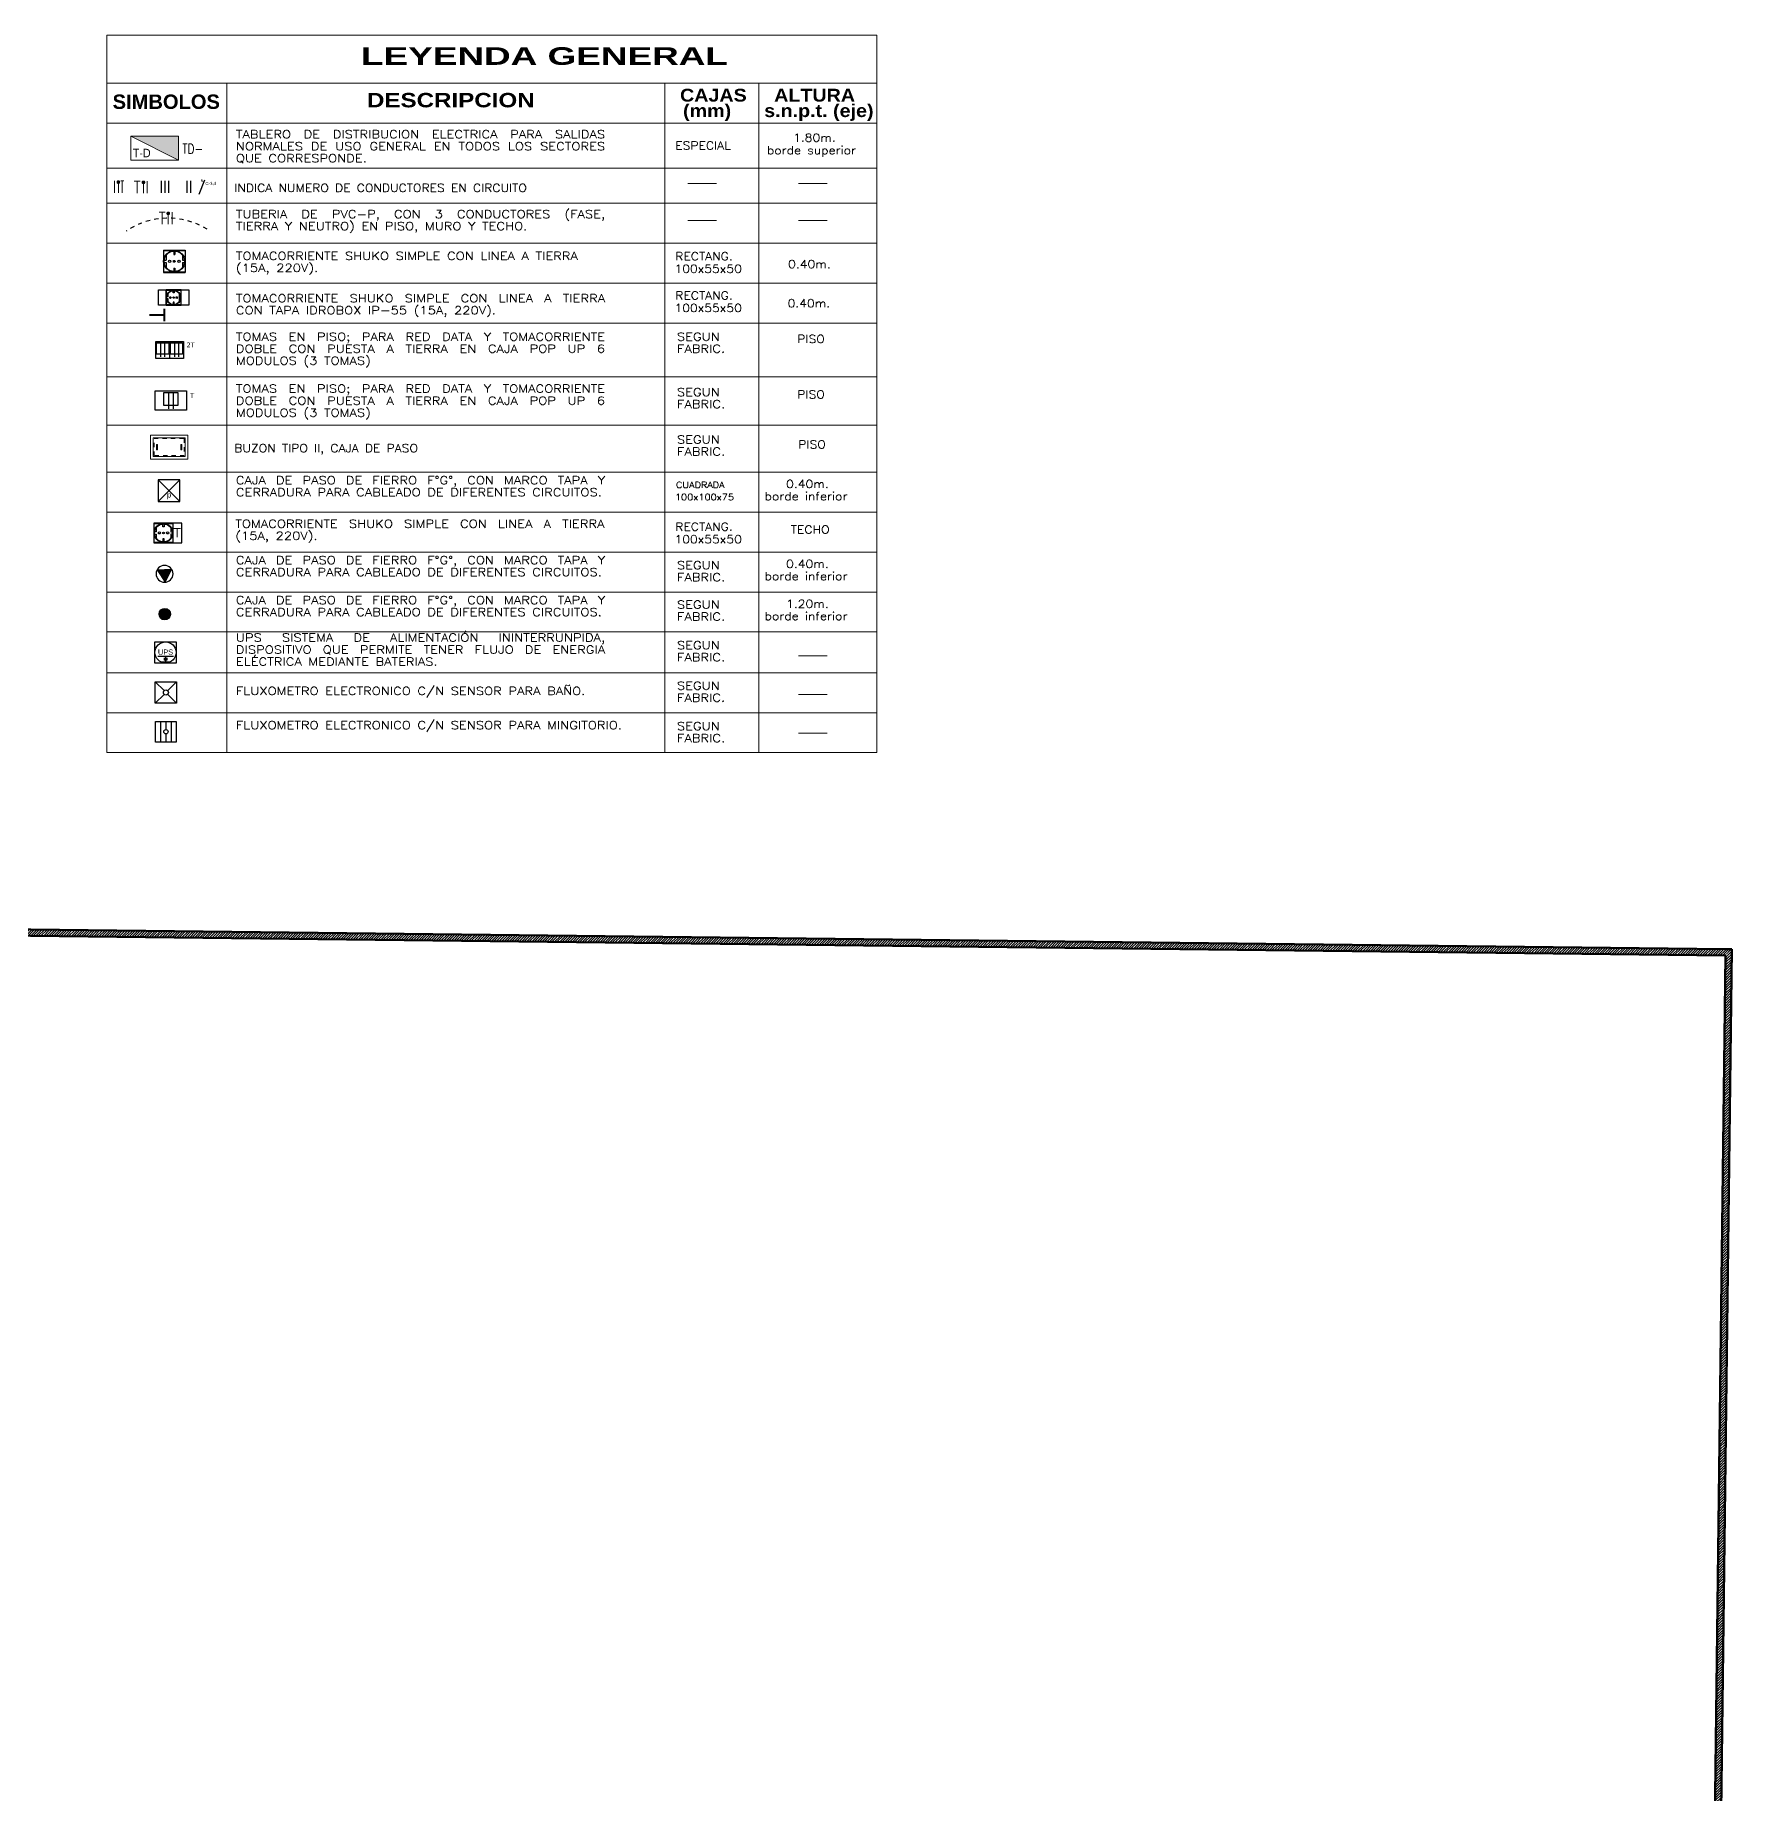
# Model space of a CAD drawing. Header units: inches. Extents: x -19 to 5698, y -728 to 92.
# Drawn here: x 31.27 to 71.31, y 50.89 to 92.39 of the extents above; entities that cross this region are included whole.
import ezdxf
from ezdxf.enums import TextEntityAlignment as Align

# ---------------------------------------------------------------- set-up
doc = ezdxf.new("R2010")
doc.units = ezdxf.units.IN
doc.header["$MEASUREMENT"] = 0
doc.set_wipeout_variables(frame=1)
doc.header["$PDMODE"] = 1
for name, pattern in [('01 HJ$0$REF - 01 HJ$0$HIDDEN2', [0.1875, 0.125, -0.0625]), ('CONTINUA', [0]), ('HIDDEN', [0.375, 0.25, -0.125]), ('Rayas', [0.282222, 0.141111, -0.141111]), ('RAYITAS', [0.375, 0.25, -0.125]), ('Wipeout_Contour', [1, 0, -1])]:
    doc.linetypes.add(name, pattern=pattern)
doc.layers.get('0').update_dxf_attribs({"color": 61})
for name, color, linetype, lineweight in [('00 APARATOS-ELECTRICOS', 253, 'Continuous', 0), ('00 conduct tomacorr', 120, 'HIDDEN', 30), ('00 IE CKTO ILUMINACION', 3, 'Continuous', 50), ('CANALES', 104, 'Continuous', 15), ('sub tablero de distribucion', 184, 'Continuous', 9), ('T-TECHO-E', 150, 'Continuous', 20), ('T.S.', 61, 'Continuous', 25), ('TEXT', 7, 'Continuous', 13), ('textos', 7, 'Continuous', 5), ('TOMACORRIENTE', 22, 'RAYITAS', 9), ('ups', 3, 'Continuous', 25)]:
    doc.layers.add(name, color=color, linetype=linetype, lineweight=lineweight)
for name, color, linetype in [('CIRCUITOS-T', 20, 'Continuous'), ('Dibujo 2D - General', 7, 'Continuous'), ('Estructura - 04 MURO', 7, 'Continuous'), ('Fluxometro E. Baño', 140, 'Continuous'), ('Fluxometro E. Mingitorio', 117, 'Continuous'), ('IE-ALUM', 4, 'Continuous'), ('IE-LEYENDA', 4, 'Continuous'), ('IE-TOMACORRIENTES', 6, 'Continuous'), ('INTERRUPTORES', 1, 'Continuous'), ('MOD', 7, 'Continuous'), ('TOMA. HYDROBOX SHUKO S', 7, 'Continuous'), ('TOMA. SHUKO TECHO', 7, 'Continuous')]:
    doc.layers.add(name, color=color, linetype=linetype)
doc.styles.add('Arial', font='arial.ttf')
doc.styles.add('ROMAND', font='romand__.ttf', dxfattribs={"width": 1.2, "height": 0.1})
doc.styles.add('Romans', font='romans.shx')
doc.styles.add('SANSSERIFBOLD', font='sasb____.pfb')
doc.styles.add('SWISS', font='swisse.ttf')
pattern_1 = [(45, (0, 0), (-0.030052038, 0.030052038), [])]
pattern_2 = [(45, (0, 0), (-1.5041929, 1.5041929), [])]

# ---------------------------------------------------------------- blocks, each defined once
blk = doc.blocks.new('A$C27562A3E')
at = {"layer": 'IE-LEYENDA'}
for p, q in [((0.075, 0), (0, 0.075)), ((0, 0), (0.075, 0.075))]:
    blk.add_line(p, q, dxfattribs=at)
blk.add_lwpolyline([(0, 0), (0.075, 0), (0.075, 0.075), (0, 0.075)], close=True, dxfattribs=at)
at = {"color": 4}
blk.add_text('p', height=0.0195, dxfattribs=at).set_placement((0.0307, 0.0133))
blk = doc.blocks.new('a')
at = {"layer": 'TOMACORRIENTE', "ltscale": 0.05}
h = blk.add_hatch(color=4, dxfattribs=at)
edge = h.paths.add_edge_path()
edge.add_arc((0, 0.075), 0.0211, 0, 360)
at = {"layer": 'TOMACORRIENTE', "color": 4}
for p, q in [((-0.146, 0.096), (-0.051, 0.096)), ((-0.099, 0.096), (-0.099, -0.097)), ((0, 0.096), (0, -0.096)), ((0.062, -0.096), (0.062, 0.096))]:
    blk.add_line(p, q, dxfattribs=at)
blk.add_circle((0, 0.075), 0.0211, dxfattribs=at)
blk = doc.blocks.new('2A')
at = {"layer": 'IE-ALUM'}
for p, q in [((-0.03, 0.102), (-0.03, -0.091)), ((0.03, 0.102), (0.03, -0.091))]:
    blk.add_line(p, q, dxfattribs=at)
blk = doc.blocks.new('INTERRUPTOR AUTOMÁTICO')
at = {"layer": 'TOMACORRIENTE', "ltscale": 0.05}
h = blk.add_hatch(color=4, dxfattribs=at)
edge = h.paths.add_edge_path()
edge.add_arc((0, 0.075), 0.0211, -0.2621, 359.7379)
at = {"layer": 'TOMACORRIENTE', "color": 4}
for p, q in [((-0.062, 0.096), (-0.062, -0.097)), ((0, -0.096), (0, 0.096)), ((0.086, 0.096), (0.038, 0.096)), ((0.062, -0.096), (0.062, 0.096))]:
    blk.add_line(p, q, dxfattribs=at)
blk.add_circle((0, 0.075), 0.0211, dxfattribs=at)
blk = doc.blocks.new('3A')
at = {"layer": 'IE-ALUM'}
for p, q in [((-0.06, 0.096), (-0.06, -0.096)), ((0, 0.096), (0, -0.096)), ((0.06, 0.096), (0.06, -0.096))]:
    blk.add_line(p, q, dxfattribs=at)
blk = doc.blocks.new('CAJA POP UP 6 MODULOS')
at = {"layer": '00 conduct tomacorr', "linetype": 'Continuous'}
for p, q in [((-0.095, -0.165), (-0.095, -0.015)), ((-0.052, -0.165), (-0.052, -0.015)), ((0, -0.165), (0, -0.18)), ((0.052, -0.165), (0.052, -0.015)), ((0.095, -0.165), (0.095, -0.015))]:
    blk.add_line(p, q, dxfattribs=at)
for points in [[(-0.147, 0), (0.147, 0), (0.147, -0.18), (-0.147, -0.18)], [(0, 0), (0.147, 0), (0.147, -0.18), (0, -0.18)]]:
    blk.add_lwpolyline(points, close=True, dxfattribs=at)
for points in [[(-0.138, -0.045), (-0.009, -0.045), (-0.009, -0.165), (-0.138, -0.165), (-0.138, -0.045)], [(0.009, -0.045), (0.138, -0.045), (0.138, -0.165), (0.009, -0.165), (0.009, -0.045)]]:
    blk.add_lwpolyline(points, dxfattribs=at)
at = {"color": 1, "insert": (-0.181, -0.168), "char_height": 0.05, "attachment_point": 1, "rotation": 180}
blk.add_mtext_dynamic_manual_height_columns('{\\fVerdana|b0|i0|c0|p34;2T}', width=0.000481, gutter_width=0.156, heights=[0], dxfattribs=at)
blk = doc.blocks.new('BUZON TIPO II')
at = {"layer": 'CANALES', "color": 5}
for p, q in [((-0.3, 0.175), (0.3, 0.175)), ((-0.3, -0.175), (-0.3, 0.175)), ((0.3, 0.175), (0.3, -0.175)), ((0.3, -0.175), (-0.3, -0.175))]:
    blk.add_line(p, q, dxfattribs=at)
blk.add_lwpolyline([(-0.35, 0.225), (0.35, 0.225), (0.35, -0.225), (-0.35, -0.225), (-0.35, 0.225)], dxfattribs=at)
at = {"layer": 'CANALES', "color": 3}
for points in [[(-0.3, 0.175), (-0.3, -0.175), (0.3, -0.175), (0.3, 0.175), (-0.3, 0.175)], [(-0.24, 0), (-0.24, 0.05), (-0.22, 0.05), (-0.22, 0), (-0.22, -0.05), (-0.24, -0.05), (-0.24, 0)], [(0.24, 0), (0.24, 0.05), (0.22, 0.05), (0.22, 0), (0.22, -0.05), (0.24, -0.05), (0.24, 0)]]:
    blk.add_lwpolyline(points, dxfattribs=at)
at = {"layer": 'CANALES', "color": 5, "linetype": '01 HJ$0$REF - 01 HJ$0$HIDDEN2', "ltscale": 0.1}
blk.add_lwpolyline([(-0.285, 0.16), (0.285, 0.16), (0.285, -0.16), (-0.285, -0.16), (-0.285, 0.16)], dxfattribs=at)
blk = doc.blocks.new('tomacorriente schuko 2+T')
at = {"color": 3}
for p, q in [((-0.1377, -0.0281, -162.36), (-0.1377, -0.1227, -162.36)), ((-0.1377, -0.0281, -162.36), (-0.0441, -0.0281, -162.36)), ((-0.1367, -0.0296, -162.36), (-0.1367, -0.1211, -162.36)), ((-0.1367, -0.0296, -162.36), (-0.1367, -0.1211, -162.36)), ((-0.1367, -0.0296, -162.36), (-0.0452, -0.0296, -162.36)), ((-0.1367, -0.0296, -162.36), (-0.0909, -0.0296, -162.36)), ((-0.1342, -0.0701, -162.36), (-0.1261, -0.0701, -162.36)), ((-0.1261, -0.0496, -162.36), (-0.1261, -0.0701, -162.36)), ((-0.0935, -0.0318, -162.36), (-0.0935, -0.0465, -162.36)), ((-0.0935, -0.0465, -162.36), (-0.0883, -0.0465, -162.36)), ((-0.0909, -0.0296, -162.36), (-0.0452, -0.0296, -162.36)), ((-0.0883, -0.0318, -162.36), (-0.0883, -0.0465, -162.36)), ((-0.0557, -0.0496, -162.36), (-0.0557, -0.0701, -162.36)), ((-0.0557, -0.0701, -162.36), (-0.0476, -0.0701, -162.36)), ((-0.0452, -0.0296, -162.36), (-0.0452, -0.1211, -162.36)), ((-0.0452, -0.0296, -162.36), (-0.0452, -0.1211, -162.36)), ((-0.0441, -0.0281, -162.36), (-0.0441, -0.1227, -162.36)), ((-0.1377, -0.1227, -162.36), (-0.0441, -0.1227, -162.36)), ((-0.1367, -0.1211, -162.36), (-0.0452, -0.1211, -162.36)), ((-0.1367, -0.1211, -162.36), (-0.0909, -0.1211, -162.36)), ((-0.1342, -0.0806, -162.36), (-0.1261, -0.0806, -162.36)), ((-0.1261, -0.0806, -162.36), (-0.1261, -0.1011, -162.36)), ((-0.0935, -0.1043, -162.36), (-0.0883, -0.1043, -162.36)), ((-0.0935, -0.1043, -162.36), (-0.0935, -0.1189, -162.36)), ((-0.0909, -0.1211, -162.36), (-0.0452, -0.1211, -162.36)), ((-0.0883, -0.1043, -162.36), (-0.0883, -0.1189, -162.36)), ((-0.0557, -0.0806, -162.36), (-0.0476, -0.0806, -162.36)), ((-0.0557, -0.0806, -162.36), (-0.0557, -0.1011, -162.36))]:
    blk.add_line(p, q, dxfattribs=at)
for centre, radius in [((-0.0909, -0.0754, -162.36), 0.0457), ((-0.0909, -0.0754, -162.36), 0.0436), ((-0.1109, -0.0754, -162.36), 0.00505), ((-0.091, -0.0755, -162.36), 0.00406), ((-0.0709, -0.0754, -162.36), 0.00505)]:
    blk.add_circle(centre, radius, dxfattribs=at)
blk = doc.blocks.new('TOMA. HYDROBOX SHUKO')
at = {"true_color": 0xafd9aa}
h = blk.add_hatch(dxfattribs=at)
h.set_pattern_fill('ANSI31', color=9, scale=0.67)
h.set_pattern_definition(pattern_2)
edge = h.paths.add_edge_path()
edge.add_arc((53447.462, 40916.352), 0.008, 0, 360)
edge = h.paths.add_edge_path()
edge.add_arc((53447.494, 40916.352), 0.00644, 0, 360)
edge = h.paths.add_edge_path()
edge.add_arc((53447.526, 40916.352), 0.008, 0, 360)
at = {"color": 32, "true_color": 0xcd6928}
blk.add_lwpolyline([(53447.644, 40916.427), (53447.644, 40916.277), (53447.344, 40916.277), (53447.344, 40916.427)], close=True, dxfattribs=at)
for points in [[(53447.42, 40916.277), (53447.568, 40916.277), (53447.568, 40916.427), (53447.42, 40916.427), (53447.42, 40916.277)], [(53447.422, 40916.279), (53447.422, 40916.425), (53447.567, 40916.425), (53447.567, 40916.279), (53447.422, 40916.279)], [(53447.425, 40916.36), (53447.438, 40916.36), (53447.438, 40916.393)], [(53447.49, 40916.421), (53447.49, 40916.398), (53447.498, 40916.398), (53447.498, 40916.421)], [(53447.563, 40916.36), (53447.55, 40916.36), (53447.55, 40916.393)], [(53447.438, 40916.311), (53447.438, 40916.344), (53447.425, 40916.344)], [(53447.49, 40916.283), (53447.49, 40916.306), (53447.498, 40916.306), (53447.498, 40916.283)], [(53447.55, 40916.311), (53447.55, 40916.344), (53447.563, 40916.344)]]:
    blk.add_lwpolyline(points, dxfattribs=at)
for centre, radius in [((53447.494, 40916.352), 0.0725), ((53447.494, 40916.352), 0.0692), ((53447.462, 40916.352), 0.008), ((53447.494, 40916.352), 0.00644), ((53447.526, 40916.352), 0.008)]:
    blk.add_circle(centre, radius, dxfattribs=at)
at = {"color": 30, "true_color": 0xf8991e, "style": 'Arial'}
blk.add_text('T', height=0.159, rotation=90, dxfattribs=at).set_placement((53447.656, 40916.525), align=Align.MIDDLE_CENTER)
blk = doc.blocks.new('TD')
blk.add_hatch(color=256).paths.add_polyline_path([(-0.619, 0.813), (-0.619, 0.25), (0.507, 0.25)])
blk.add_line((-0.619, 0.813), (0.507, 0.25))
blk.add_lwpolyline([(-0.619, 0.25), (0.507, 0.25), (0.507, 0.813), (-0.619, 0.813)], close=True)
blk = doc.blocks.new('T.S.')
for p, q in [((2755.091, 1630.112), (2755.091, 1629.897)), ((2755.153, 1630.112), (2755.153, 1629.897))]:
    blk.add_line(p, q)
for points in [[(2754.912, 1630.134), (2755.333, 1630.134), (2755.333, 1629.876), (2754.912, 1629.876)], [(2755.03, 1630.112), (2755.215, 1630.112), (2755.215, 1629.94), (2755.03, 1629.94)]]:
    blk.add_lwpolyline(points, close=True)
at = {"color": 3, "insert": (2755.377, 1630.108), "char_height": 0.07, "attachment_point": 1}
blk.add_mtext_dynamic_manual_height_columns('{\\fVerdana|b0|i0|c0|p34;\\C1;T}', width=0.04443, gutter_width=12.5, heights=[0], dxfattribs=at)
blk = doc.blocks.new('TOMA. SHOKU TECHO')
at = {"true_color": 0x4554a5}
h = blk.add_hatch(dxfattribs=at)
h.set_pattern_fill('ANSI31', color=175, scale=0.67)
h.set_pattern_definition(pattern_2)
edge = h.paths.add_edge_path()
edge.add_arc((53448.709, 40916.36), 0.0111, 0, 360)
edge = h.paths.add_edge_path()
edge.add_arc((53448.709, 40916.316), 0.00897, 0, 360)
edge = h.paths.add_edge_path()
edge.add_arc((53448.709, 40916.272), 0.0111, 0, 360)
at = {"color": 5}
for points in [[(53448.814, 40916.211), (53448.814, 40916.511), (53448.605, 40916.511), (53448.605, 40916.211), (53448.814, 40916.211)], [(53448.605, 40916.419), (53448.605, 40916.213), (53448.814, 40916.213), (53448.814, 40916.419), (53448.605, 40916.419)], [(53448.608, 40916.417), (53448.81, 40916.417), (53448.81, 40916.215), (53448.608, 40916.215), (53448.608, 40916.417)], [(53448.652, 40916.394), (53448.698, 40916.394), (53448.698, 40916.412)], [(53448.721, 40916.412), (53448.721, 40916.394), (53448.766, 40916.394)], [(53448.613, 40916.322), (53448.645, 40916.322), (53448.645, 40916.31), (53448.613, 40916.31)], [(53448.652, 40916.238), (53448.698, 40916.238), (53448.698, 40916.221)], [(53448.721, 40916.221), (53448.721, 40916.238), (53448.766, 40916.238)], [(53448.805, 40916.322), (53448.773, 40916.322), (53448.773, 40916.31), (53448.805, 40916.31)]]:
    blk.add_lwpolyline(points, dxfattribs=at)
for centre, radius in [((53448.709, 40916.316), 0.101), ((53448.709, 40916.316), 0.0963), ((53448.709, 40916.36), 0.0111), ((53448.709, 40916.272), 0.0111), ((53448.709, 40916.316), 0.00897)]:
    blk.add_circle(centre, radius, dxfattribs=at)
at = {"color": 244, "true_color": 0x991b1e}
blk.add_text('T', height=0.1, rotation=90, dxfattribs=at).set_placement((53448.755, 40916.421))
blk = doc.blocks.new('SALD. FUERZA')
blk.add_hatch(color=256).paths.add_polyline_path([(0.165, 0.049), (0.015, 0.049), (0.09, 0.179)])
for p, q in [((0.015, 0.049), (0.09, 0.179)), ((0.165, 0.049), (0.015, 0.049)), ((0.09, 0.179), (0.165, 0.049))]:
    blk.add_line(p, q)
blk.add_circle((0.09, 0.091), 0.0882)
blk = doc.blocks.new('INTERRUPTOR')
at = {"layer": 'INTERRUPTORES'}
h = blk.add_hatch(color=256, dxfattribs=at)
edge = h.paths.add_edge_path()
edge.add_ellipse((0, 0), major_axis=(0.0426, 0.0426), ratio=1, start_angle=0, end_angle=360)
blk.add_ellipse((0, 0), major_axis=(0.0426, 0.0426), ratio=1, start_param=5.497787, end_param=11.780972, dxfattribs=at)
blk = doc.blocks.new('Flux E Baño')
at = {"layer": 'Fluxometro E. Baño'}
for p, q in [((-0.075, 0.15), (-0.013, 0.088)), ((0.075, 0.15), (0.013, 0.088)), ((-0.013, 0.062), (-0.075, 0)), ((0.013, 0.062), (0.075, 0))]:
    blk.add_line(p, q, dxfattribs=at)
blk.add_lwpolyline([(-0.075, 0.15), (0.075, 0.15), (0.075, 0), (-0.075, 0)], close=True, dxfattribs=at)
at = {"layer": 'Fluxometro E. Baño', "color": 242, "true_color": 0xcd2027}
blk.add_circle((0, 0.075), 0.0178, dxfattribs=at)
blk = doc.blocks.new('Flux E Mingitorio')
at = {"layer": 'Fluxometro E. Mingitorio'}
for p, q in [((-0.038, 0), (-0.038, 0.15)), ((0, 0.15), (0, 0.091)), ((0.038, 0.15), (0.038, 0)), ((0, 0.059), (0, 0))]:
    blk.add_line(p, q, dxfattribs=at)
blk.add_lwpolyline([(-0.075, 0.15), (0.075, 0.15), (0.075, 0), (-0.075, 0)], close=True, dxfattribs=at)
at = {"layer": 'Fluxometro E. Mingitorio', "color": 242, "true_color": 0xcd2027}
blk.add_circle((0, 0.075), 0.0158, dxfattribs=at)
blk = doc.blocks.new('UPS')
at = {"color": 1, "lineweight": 25}
for p, q in [((3.555, 15.963), (3.924, 15.963)), ((3.648, 15.831), (3.831, 15.831)), ((3.696, 15.916), (3.783, 15.916)), ((3.696, 15.901), (3.783, 15.901)), ((3.696, 15.886), (3.783, 15.886)), ((3.711, 15.908), (3.768, 15.908)), ((3.711, 15.893), (3.768, 15.893)), ((3.711, 15.878), (3.768, 15.878)), ((3.74, 15.963), (3.74, 15.916)), ((3.74, 15.878), (3.74, 15.831))]:
    blk.add_line(p, q, dxfattribs=at)
at = {"layer": 'ups'}
blk.add_lwpolyline([(3.49, 16.3), (3.99, 16.3), (3.99, 15.8), (3.49, 15.8)], close=True, dxfattribs=at)
blk.add_circle((3.74, 16.05), 0.25, dxfattribs=at)
at = {"insert": (3.56, 16.12), "char_height": 0.125, "width": 18.57251, "attachment_point": 1}
blk.add_mtext('{\\fArial|b0|i0|c0|p34;UPS}', dxfattribs=at)

msp = doc.modelspace()

# ---------------------------------------------------------------- linework, layer by layer
at = {"layer": '00 conduct tomacorr', "ltscale": 0.4}
msp.add_arc((34.408, 86.3414), 1.7334, 58.00002, 124.7785, dxfattribs=at)
at = {"layer": 'IE-ALUM'}
msp.add_line((35.2688, 88.9702), (35.1335, 88.6323), dxfattribs=at)
at = {"layer": 'MOD', "color": 251, "linetype": 'Continuous', "lineweight": 13}
for p in [(34.7742, 67.7929), (40.5738, 67.7254), (41.1238, 67.719), (46.9234, 67.6516), (52.723, 67.5841), (58.5226, 67.5167), (64.3222, 67.4492), (70.0218, 67.3829), (34.6114, 53.7938), (40.411, 53.7264), (40.961, 53.72), (46.7606, 53.6525), (52.5602, 53.5851), (58.3598, 53.5176), (64.1594, 53.4502), (69.859, 53.3839)]:
    msp.add_point(p, dxfattribs=at)
at = {"layer": 'MOD', "color": 165, "linetype": 'Rayas', "lineweight": 25}
for p in [(65.3169, 66.9876), (65.1762, 54.8884)]:
    msp.add_point(p, dxfattribs=at)
at = {"layer": 'TEXT', "color": 4}
for p, q in [((35.7946, 91.2599), (35.7946, 83.705)), ((46.1292, 91.2599), (46.1292, 83.705)), ((48.3472, 91.2599), (48.3472, 83.705)), ((32.9615, 89.2508), (51.1308, 89.2508)), ((46.6746, 88.8932), (47.3494, 88.8932)), ((46.6746, 88.8932), (47.3494, 88.8932)), ((49.2874, 88.8932), (49.9622, 88.8932)), ((49.2874, 88.8932), (49.9622, 88.8932)), ((32.9615, 88.4268), (51.1308, 88.4268)), ((46.6746, 88.0174), (47.3494, 88.0174)), ((46.6746, 88.0174), (47.3494, 88.0174)), ((49.2874, 88.0174), (49.9622, 88.0174)), ((49.2874, 88.0174), (49.9622, 88.0174)), ((32.9615, 87.4825), (51.1308, 87.4825)), ((32.9615, 86.5381), (51.1308, 86.5381)), ((32.9615, 85.5938), (51.1308, 85.5938)), ((35.7946, 85.5938), (35.7946, 75.4594)), ((46.1292, 85.5938), (46.1292, 75.4594)), ((48.3472, 85.5938), (48.3472, 75.4594)), ((32.9615, 84.3298), (51.1308, 84.3298)), ((32.9615, 83.1919), (51.1308, 83.1919)), ((32.9615, 82.0784), (51.1308, 82.0784)), ((32.9615, 81.1356), (51.1308, 81.1356)), ((32.9615, 81.1356), (51.1308, 81.1356)), ((32.9615, 80.1929), (51.1308, 80.1929)), ((32.9615, 80.1929), (51.1308, 80.1929)), ((32.9615, 79.2501), (51.1308, 79.2501)), ((32.9615, 79.2501), (51.1308, 79.2501)), ((32.9615, 78.3074), (51.1308, 78.3074)), ((49.2874, 77.7433), (49.9622, 77.7433)), ((32.9615, 77.3449), (51.1308, 77.3449)), ((49.2874, 76.8294), (49.9622, 76.8294)), ((32.9615, 76.4021), (51.1308, 76.4021)), ((32.9615, 76.4021), (51.1308, 76.4021)), ((49.2874, 75.9156), (49.9622, 75.9156)), ((32.9615, 75.4594), (51.1308, 75.4594))]:
    msp.add_line(p, q, dxfattribs=at)
for points in [[(32.9615, 91.2599), (51.1308, 91.2599), (51.1308, 92.3931), (32.9615, 92.3931)], [(32.9615, 90.3155), (51.1308, 90.3155), (51.1308, 91.2599), (32.9615, 91.2599)]]:
    msp.add_lwpolyline(points, close=True, dxfattribs=at)
for points in [[(51.1308, 83.705), (51.1308, 90.3155), (32.9615, 90.3155), (32.9615, 83.705)], [(32.9615, 85.5938), (32.9615, 75.4594)], [(51.1308, 75.4594), (51.1308, 85.5938)]]:
    msp.add_lwpolyline(points, dxfattribs=at)

# ---------------------------------------------------------------- block references
at = {"xscale": 1.481345034052768, "yscale": 1.481345034052768, "zscale": 1.481345034052768, "rotation": 359.9237397828417}
msp.add_blockref('3A', (34.3284, 88.8143), dxfattribs=at)
for name, p, xscale, yscale, zscale in [('2A', (34.8923, 88.8058), 1.481345034052768, 1.481345034052768, 1.481345034052768), ('tomacorriente schuko 2+T', (35.0557, 87.4718, 895.8319), 5.517565493218606, 5.517565493218606, 5.517565493218606)]:
    msp.add_blockref(name, p, dxfattribs=dict(xscale=xscale, yscale=yscale, zscale=zscale))
msp.add_blockref('UPS', (30.6064, 61.7742))
at = {"layer": '00 APARATOS-ELECTRICOS', "lineweight": 25, "xscale": 1.252926957676267, "yscale": 1.252926957676267, "zscale": 1.252926957676267, "rotation": 180.0000000000012}
msp.add_blockref('BUZON TIPO II', (34.4322, 82.6705), dxfattribs=at)
at = {"layer": '00 conduct tomacorr', "xscale": 2.222017551079151, "yscale": 2.222017551079151, "zscale": 2.222017551079151, "rotation": 180}
msp.add_blockref('CAJA POP UP 6 MODULOS', (34.4412, 84.7653, 5744.9372), dxfattribs=at)
at = {"layer": 'CIRCUITOS-T', "xscale": 6.836210160841823, "yscale": 6.836210160841823, "zscale": 6.836210160841823}
msp.add_blockref('A$C27562A3E', (34.1706, 81.3888), dxfattribs=at)
at = {"layer": 'Fluxometro E. Mingitorio'}
for name, p, xscale, yscale, zscale in [('Flux E Baño', (34.3554, 76.6262), 3.374586550019964, 3.374586550019964, 3.374586550019964), ('Flux E Mingitorio', (34.3554, 75.7098), 3.253795850516403, 3.253795850516403, 3.253795850516403)]:
    msp.add_blockref(name, p, dxfattribs=dict(at, xscale=xscale, yscale=yscale, zscale=zscale))
at = {"layer": 'IE-TOMACORRIENTES'}
for name, p, xscale, yscale, zscale, rotation in [('SALD. FUERZA', (34.2607, 79.3967, -0.0001), -2.253680472864556, 2.253680472864555, 2.253680472864555, 302.6763337954484), ('INTERRUPTOR', (34.3279, 78.7283, -0.0004), -2.25368047286443, 2.25368047286443, 2.25368047286443, 267.6183079209521)]:
    msp.add_blockref(name, p, dxfattribs=dict(at, xscale=xscale, yscale=yscale, zscale=zscale, rotation=rotation))
at = {"layer": 'sub tablero de distribucion', "linetype": 'Continuous', "lineweight": 0, "rotation": 179.9999999999811}
msp.add_blockref('TD', (34.0316, 90.2562), dxfattribs=at)
at = {"layer": 'T-TECHO-E', "xscale": 1.481345034052768, "yscale": 1.481345034052768, "zscale": 1.481345034052768}
for name, p in [('INTERRUPTOR AUTOMÁTICO', (33.2327, 88.8143)), ('a', (33.8246, 88.8086)), ('a', (34.4098, 88.0757))]:
    msp.add_blockref(name, p, dxfattribs=at)
at = {"layer": 'T.S.', "xscale": 1.771169622806754, "yscale": 1.771169622806754, "zscale": 1.771169622806754}
msp.add_blockref('T.S.', (-4845.3178, -2803.2477), dxfattribs=at)
at = {"layer": 'TOMA. HYDROBOX SHUKO S', "xscale": 2.39103294708627, "yscale": 2.39103294708627, "zscale": 2.39103294708627, "rotation": 180}
msp.add_blockref('TOMA. HYDROBOX SHUKO', (127829.2567, 97918.5463), dxfattribs=at)
at = {"layer": 'TOMA. SHUKO TECHO', "xscale": 2.207813154578162, "yscale": 2.207813154578162, "zscale": 2.207813154578162, "rotation": 270}
msp.add_blockref('TOMA. SHOKU TECHO', (-90301.2821, 118085.4079), dxfattribs=at)

# ---------------------------------------------------------------- texts
at = {"layer": '00 IE CKTO ILUMINACION', "color": 30, "linetype": 'CONTINUA', "lineweight": 15, "true_color": 0xf26722}
msp.add_text('6', height=0.0744, rotation=13.10943, dxfattribs=at).set_placement((35.1881, 88.9198, 4846.6097))
at = {"layer": '00 IE CKTO ILUMINACION', "color": 4, "linetype": 'CONTINUA', "lineweight": 15}
msp.add_text('C-3,4', height=0.07442, rotation=1.2688, dxfattribs=at).set_placement((35.2886, 88.8539, 0))
at = {"layer": 'IE-LEYENDA', "style": 'Romans', "width": 0.8}
msp.add_text('TD-', height=0.22728, dxfattribs=at).set_placement((34.7429, 89.5982))
at = {"layer": 'TEXT', "color": 4, "ltscale": 0.01}
for s, height, style, width, p in [('LEYENDA GENERAL', 0.415517, 'SANSSERIFBOLD', 1.5, (38.96, 91.6929)), ('DESCRIPCION', 0.339969, 'SANSSERIFBOLD', 1.2, (39.1001, 90.6902)), ('CAJAS ', 0.30219, 'SANSSERIFBOLD', 1.1, (46.4889, 90.8256)), ('ALTURA', 0.30219, 'SANSSERIFBOLD', 1.1, (48.7107, 90.8256)), ('(mm)', 0.30219, 'SANSSERIFBOLD', 1.1, (46.5604, 90.4605)), ('s.n.p.t. (eje)', 0.302194, 'SANSSERIFBOLD', 1.1, (48.4756, 90.4605)), ('ESPECIAL', 0.18887, 'ROMAND', 1.13, (46.3775, 89.6939)), ('borde superior', 0.188871, 'ROMAND', 1.13, (48.5393, 89.5832)), ('1.80m.', 0.18887, 'ROMAND', 1.13, (49.1576, 89.879)), ('INDICA NUMERO DE CONDUCTORES EN CIRCUITO ', 0.188871, 'ROMAND', 1.13, (35.9686, 88.6947)), ('RECTANG.', 0.18887, 'ROMAND', 1.13, (46.3775, 87.0805)), ('100x55x50', 0.18887, 'ROMAND', 1.13, (46.3576, 86.7847)), ('0.40m.', 0.18887, 'ROMAND', 1.13, (49.0394, 86.8955)), ('RECTANG.', 0.18887, 'ROMAND', 1.13, (46.3775, 86.1555)), ('100x55x50', 0.18887, 'ROMAND', 1.13, (46.3576, 85.8597)), ('0.40m.', 0.18887, 'ROMAND', 1.13, (49.0275, 85.9705)), ('BUZON TIPO II, CAJA DE PASO', 0.188871, 'ROMAND', 1.13, (35.9686, 82.5514)), ('CUADRADA', 0.14813, 'ROMAND', 1.13, (46.3936, 81.7061)), ('0.40m.', 0.18887, 'ROMAND', 1.13, (48.9921, 81.7056)), ('100x100x75', 0.14813, 'ROMAND', 1.13, (46.3702, 81.4161)), ('borde inferior', 0.188871, 'ROMAND', 1.13, (48.4835, 81.4177)), ('100x55x50', 0.18887, 'ROMAND', 1.13, (46.3576, 80.4022)), ('RECTANG.', 0.18887, 'ROMAND', 1.13, (46.3775, 80.698)), ('TECHO', 0.18887, 'ROMAND', 1.13, (49.104, 80.63)), ('borde inferior', 0.188871, 'ROMAND', 1.13, (48.4835, 79.5322)), ('0.40m.', 0.18887, 'ROMAND', 1.13, (48.9921, 79.8201)), ('1.20m.', 0.18887, 'ROMAND', 1.13, (48.9921, 78.8773)), ('borde inferior', 0.188871, 'ROMAND', 1.13, (48.4835, 78.5895))]:
    msp.add_text(s, height=height, dxfattribs=dict(at, style=style, width=width)).set_placement(p)
at = {"layer": 'TEXT', "color": 4, "ltscale": 0.01, "style": 'SANSSERIFBOLD'}
msp.add_text('SIMBOLOS', height=0.33997, dxfattribs=at).set_placement((33.0971, 90.6526))
at = {"layer": 'TEXT', "color": 4, "ltscale": 0.01, "style": 'ROMAND', "width": 1.13}
for p in [(49.5813, 85.1289), (49.5813, 83.8207), (49.6049, 82.6402)]:
    msp.add_text('PISO', height=0.18887, dxfattribs=at).set_placement(p, align=Align.CENTER)
at = {"layer": 'TEXT', "color": 4, "ltscale": 0.01, "attachment_point": 1, "line_spacing_factor": 0.9, "style": 'ROMAND'}
for s, insert, char_height, width in [('\\pxqj;TABLERO DE DISTRIBUCION ELECTRICA PARA SALIDAS NORMALES DE USO GENERAL EN TODOS LOS SECTORES QUE CORRESPONDE.', (36.0071, 90.1488), 0.1888715, 9.440414), ('\\pxqj;TUBERIA DE PVC-P, CON 3 CONDUCTORES (FASE, TIERRA Y NEUTRO) EN PISO, MURO Y TECHO.  ', (36.0071, 88.264), 0.188871, 9.440414), ('TOMACORRIENTE SHUKO SIMPLE CON LINEA A TIERRA (15A, 220V).', (36.0071, 87.2776), 0.188871, 9.440414), ('\\pxqj;TOMACORRIENTE SHUKO SIMPLE CON LINEA A TIERRA CON TAPA IDROBOX IP-55 (15A, 220V).', (36.0071, 86.2771), 0.188871, 9.440414), ('\\pxqj;TOMAS EN PISO; PARA RED DATA Y TOMACORRIENTE DOBLE CON PUESTA A TIERRA EN CAJA POP UP 6 MODULOS (3 TOMAS)  ', (36.0071, 85.3715), 0.1888715, 9.440414), ('SEGUN FABRIC.', (46.4159, 85.3715), 0.188871, 1.76227), ('\\pxqj;TOMAS EN PISO; PARA RED DATA Y TOMACORRIENTE DOBLE CON PUESTA A TIERRA EN CAJA POP UP 6 MODULOS (3 TOMAS)  ', (36.0071, 84.1445), 0.1888715, 9.440414), ('SEGUN FABRIC.', (46.4159, 84.0633), 0.188871, 1.76227), ('SEGUN FABRIC.', (46.4159, 82.943), 0.188871, 1.76227), ('\\pxqj;CAJA DE PASO DE FIERRO F°G°, CON MARCO TAPA Y CERRADURA PARA CABLEADO DE DIFERENTES CIRCUITOS.', (36.0071, 81.9831), 0.188871, 9.440414), ('\\pxqj;TOMACORRIENTE SHUKO SIMPLE CON LINEA A TIERRA (15A, 220V).', (35.993, 80.9558), 0.188871, 9.440414), ('\\pxqj;CAJA DE PASO DE FIERRO F°G°, CON MARCO TAPA Y CERRADURA PARA CABLEADO DE DIFERENTES CIRCUITOS.', (36.0071, 80.0976), 0.188871, 9.440414), ('SEGUN FABRIC.', (46.4159, 79.9772), 0.188871, 1.76227), ('\\pxqj;CAJA DE PASO DE FIERRO F°G°, CON MARCO TAPA Y CERRADURA PARA CABLEADO DE DIFERENTES CIRCUITOS.', (36.0071, 79.1549), 0.188871, 9.440414), ('SEGUN FABRIC.', (46.4159, 79.0469), 0.188871, 1.76227), ('\\pxqj;UPS SISTEMA DE ALIMENTACIÓN ININTERRUNPIDA, DISPOSITIVO QUE PERMITE TENER FLUJO DE ENERGIA ELÉCTRICA MEDIANTE BATERIAS.', (36.0071, 78.2688), 0.1888715, 9.440414), ('SEGUN FABRIC.', (46.4159, 78.0885), 0.188871, 1.76227), ('FLUXOMETRO ELECTRONICO C/N SENSOR PARA BAÑO.', (36.0071, 77.0091), 0.188871, 9.440414), ('SEGUN FABRIC.', (46.4159, 77.1345), 0.188871, 1.76227), ('\\pxqj;FLUXOMETRO ELECTRONICO C/N SENSOR PARA MINGITORIO.', (36.0071, 76.2029), 0.188871, 9.440414), ('SEGUN FABRIC.', (46.4159, 76.1805), 0.188871, 1.76227)]:
    msp.add_mtext(s, dxfattribs=dict(at, insert=insert, char_height=char_height, width=width))
at = {"layer": 'textos', "style": 'SWISS', "width": 0.9}
msp.add_text('T-D', height=0.2, dxfattribs=at).set_placement((33.5752, 89.5111))

# ---------------------------------------------------------------- wipeouts: each hides what was drawn before it
at = {"color": 254, "linetype": 'Wipeout_Contour', "lineweight": 0, "ltscale": 301.882401}
msp.add_wipeout([(71.1618, 70.82), (71.16, 70.67), (71.3118, 70.8183)], dxfattribs=at).dxf.layer = 'Estructura - 04 MURO'

# ---------------------------------------------------------------- next in the draw order: hatches: boundary and pattern name
at = {"layer": 'Estructura - 04 MURO', "linetype": 'Continuous', "lineweight": 5}
h = msp.add_hatch(dxfattribs=at)
h.set_pattern_fill('LADRILLO_COMÚN_0002', color=250, style=0, pattern_type=2)
h.set_pattern_definition(pattern_1)
h.paths.add_polyline_path([(71.1618, 70.82), (71.16, 70.67), (71.3118, 70.8183)])

# ---------------------------------------------------------------- next in the draw order: wipeouts: each hides what was drawn before it
at = {"color": 254, "linetype": 'Wipeout_Contour', "lineweight": 0, "ltscale": 341.454326}
msp.add_wipeout([(71.16, 70.67), (70.3102, 1.65), (70.4584, 1.5), (71.31, 70.6683)], dxfattribs=at).dxf.layer = 'Estructura - 04 MURO'

# ---------------------------------------------------------------- next in the draw order: hatches: boundary and pattern name
at = {"layer": 'Estructura - 04 MURO', "linetype": 'Continuous', "lineweight": 5}
h = msp.add_hatch(dxfattribs=at)
h.set_pattern_fill('LADRILLO_COMÚN_0002', color=250, style=0, pattern_type=2)
h.set_pattern_definition(pattern_1)
h.paths.add_polyline_path([(71.16, 70.67), (70.3102, 1.65), (70.4584, 1.5), (71.31, 70.6683)])

# ---------------------------------------------------------------- next in the draw order: wipeouts: each hides what was drawn before it
at = {"color": 254, "linetype": 'Wipeout_Contour', "lineweight": 0, "ltscale": 300.500034}
msp.add_wipeout([(71.31, 70.6683), (71.3118, 70.8183), (71.16, 70.67)], dxfattribs=at).dxf.layer = 'Estructura - 04 MURO'

# ---------------------------------------------------------------- next in the draw order: hatches: boundary and pattern name
at = {"layer": 'Estructura - 04 MURO', "linetype": 'Continuous', "lineweight": 5}
h = msp.add_hatch(dxfattribs=at)
h.set_pattern_fill('LADRILLO_COMÚN_0002', color=250, style=0, pattern_type=2)
h.set_pattern_definition(pattern_1)
h.paths.add_polyline_path([(71.31, 70.6683), (71.3118, 70.8183), (71.16, 70.67)])

# ---------------------------------------------------------------- next in the draw order: linework, layer by layer
at = {"layer": 'Estructura - 04 MURO', "color": 7, "linetype": 'Continuous', "lineweight": 80, "flags": 128}
for points in [[(71.16, 70.67), (70.3102, 1.65)], [(70.4584, 1.5), (71.3118, 70.8183)], [(71.3118, 70.8183), (71.1618, 70.82)]]:
    msp.add_lwpolyline(points, dxfattribs=at)

# ---------------------------------------------------------------- next in the draw order: wipeouts: each hides what was drawn before it
at = {"color": 254, "linetype": 'Wipeout_Contour', "lineweight": 0, "ltscale": 345.559689}
msp.add_wipeout([(12.174, 71.5059), (12.1723, 71.3559), (71.16, 70.67), (71.1618, 70.82)], dxfattribs=at).dxf.layer = 'Estructura - 04 MURO'

# ---------------------------------------------------------------- next in the draw order: hatches: boundary and pattern name
at = {"layer": 'Estructura - 04 MURO', "linetype": 'Continuous', "lineweight": 5}
h = msp.add_hatch(dxfattribs=at)
h.set_pattern_fill('LADRILLO_COMÚN_0002', color=250, style=0, pattern_type=2)
h.set_pattern_definition(pattern_1)
h.paths.add_polyline_path([(12.174, 71.5059), (12.1723, 71.3559), (71.16, 70.67), (71.1618, 70.82)])

# ---------------------------------------------------------------- next in the draw order: linework, layer by layer
at = {"layer": 'Dibujo 2D - General', "color": 1, "linetype": 'Continuous', "lineweight": 35}
msp.add_lwpolyline([(2.7665, 71.6153), (2.17, 1.5), (70.4584, 1.5), (71.3118, 70.8183)], close=True, dxfattribs=at)
at = {"layer": 'Estructura - 04 MURO', "color": 7, "linetype": 'Continuous', "lineweight": 80, "flags": 128}
for points in [[(71.1618, 70.82), (12.174, 71.5059)], [(12.1723, 71.3559), (71.16, 70.67)]]:
    msp.add_lwpolyline(points, dxfattribs=at)
at = {"layer": 'MOD', "color": 251, "linetype": 'Continuous', "lineweight": 13}
for p in [(34.8126, 71.0926), (41.1621, 71.0188), (46.9617, 70.9513), (52.7613, 70.8839), (58.561, 70.8164), (64.3606, 70.749), (70.0602, 70.6827)]:
    msp.add_point(p, dxfattribs=at)

doc.saveas('drawing.dxf')
